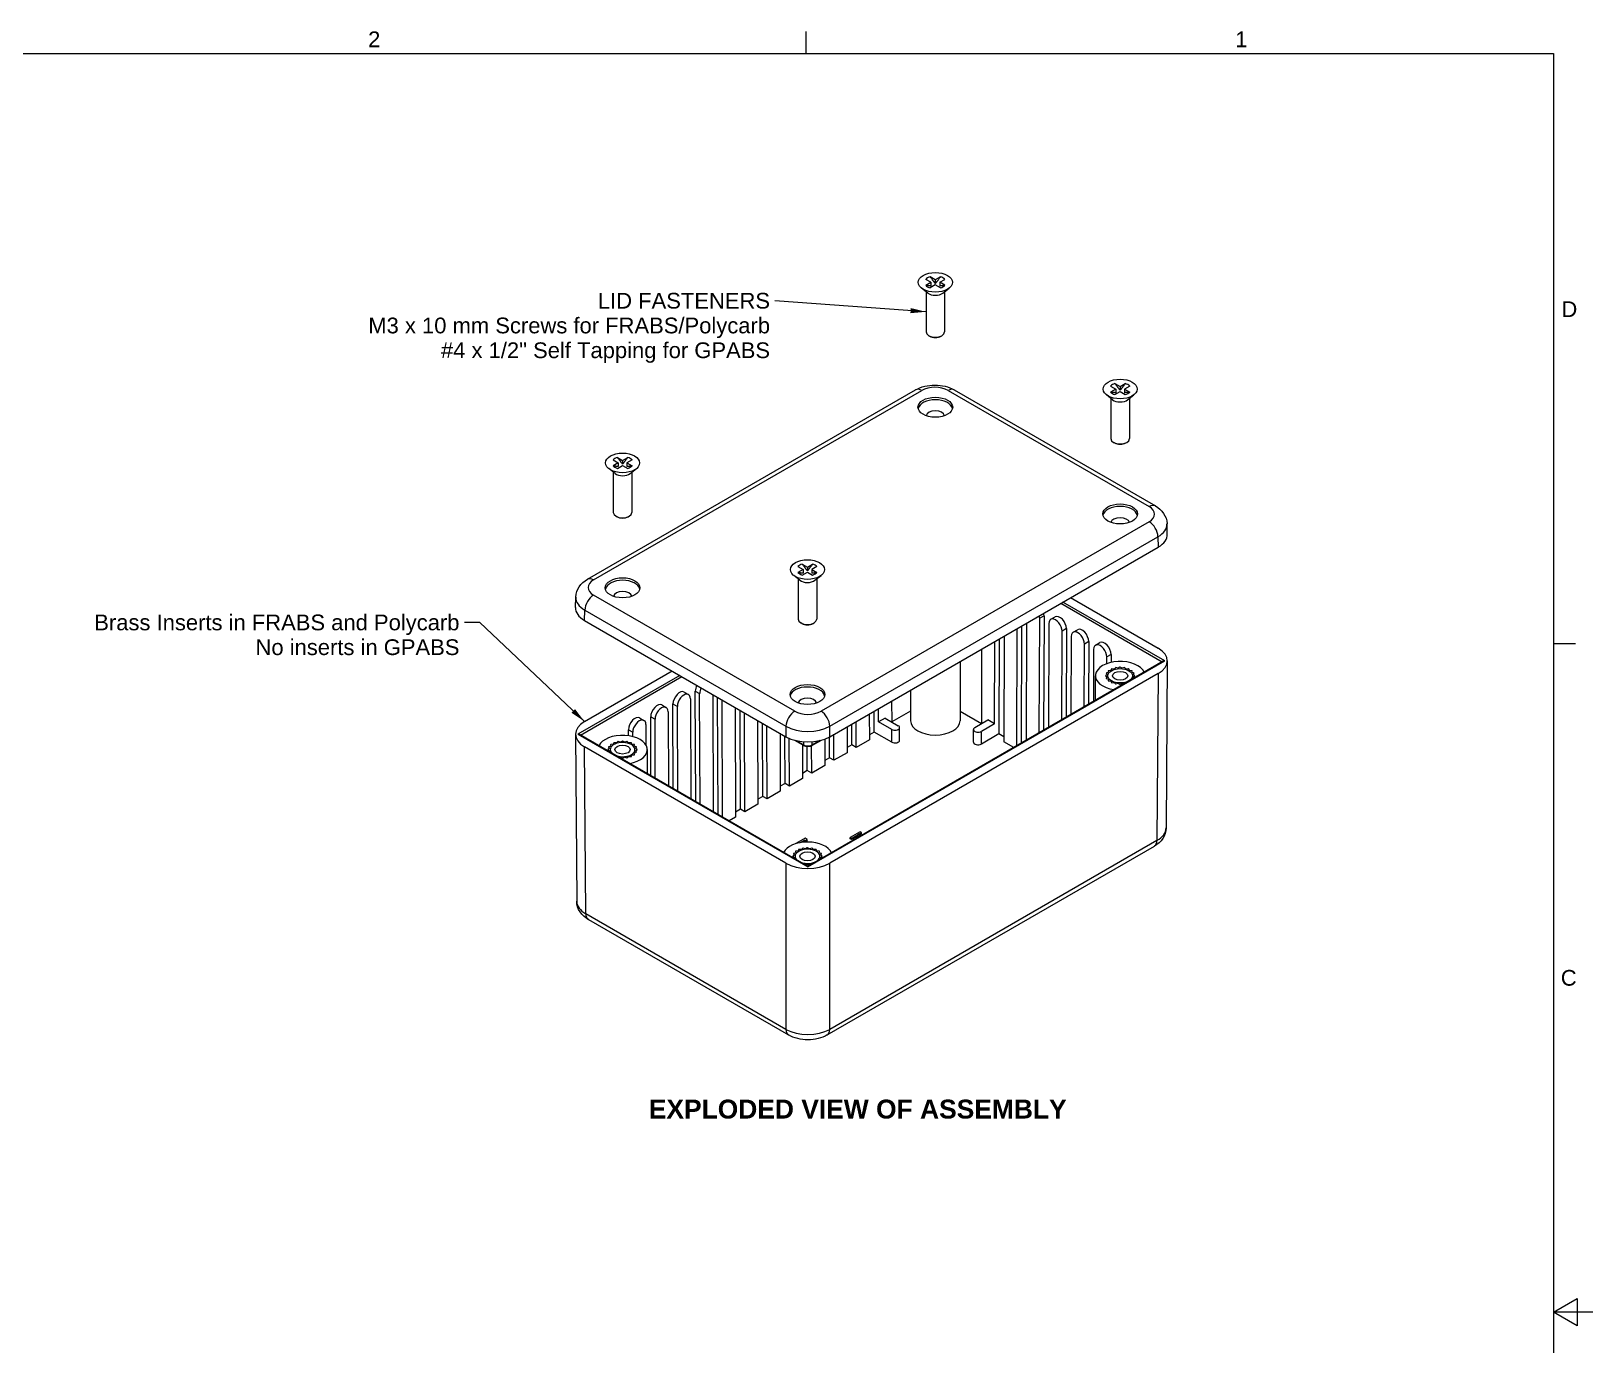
# Model space of a CAD drawing. Header units: millimetres. Extents: x 13 to 546, y 6 to 425.
# Drawn here: x 294 to 546.1, y 210.6 to 422.7 of the extents above; entities that cross this region are included whole.
import ezdxf

# ---------------------------------------------------------------- set-up
doc = ezdxf.new("R2010")
doc.units = ezdxf.units.MM
for name, color, linetype, lineweight in [('Sketch Geometry (ANSI)', 7, 'Continuous', 9), ('Symbol (ANSI)', 7, 'Continuous', 9), ('Visible (ANSI)', 7, 'Continuous', 18), ('Visible Narrow (ANSI)', 7, 'Continuous', 9)]:
    doc.layers.add(name, color=color, linetype=linetype, lineweight=lineweight)
doc.styles.add('Label Text (ANSI)', font='ARIALBD.TTF')
doc.styles.add('Note Text (ANSI)', font='ARIAL.TTF')
doc.dimstyles.new('Default - mm (ANSI)$7', dxfattribs={"dimtxt": 2.54, "dimasz": 2.5, "dimexe": 3.175, "dimexo": 1.6002, "dimgap": 0.8, "dimtad": 0, "dimtih": 1, "dimtoh": 1, "dimrnd": 1e-08, "dimzin": 4, "dimdsep": 46, "dimtxsty": 'Note Text (ANSI)', "dimcen": 0.09, "dimdle": 10, "dimclrd": 256, "dimclre": 256, "dimclrt": 256, "dimadec": 1, "dimazin": 0, "dimtfac": 1.2, "dimtofl": 0, "dimtmove": 0, "dimatfit": 3, "dimfxl": 0, "dimtolj": 1, "dimtzin": 0, "dimlwd": -1, "dimlwe": -1, "dimarcsym": 0})

# ---------------------------------------------------------------- blocks, each defined once
blk = doc.blocks.new('Borders Default Border')
at = {"layer": 'Sketch Geometry (ANSI)'}
for p, q in [((419.1, 419.1), (419.1, 422.66)), ((539.75, 323.85), (543.31, 323.85))]:
    blk.add_line(p, q, dxfattribs=at)
at = {"layer": 'Sketch Geometry (ANSI)', "flags": 128}
for points in [[(19.05, 12.7), (19.05, 419.1), (539.75, 419.1), (539.75, 12.7), (19.05, 12.7)], [(546.1, 215.9), (539.75, 215.9), (543.56, 218.1), (543.56, 213.7), (539.75, 215.9)]]:
    blk.add_lwpolyline(points, dxfattribs=at)
at = {"layer": 'Symbol (ANSI)', "char_height": 2.54, "attachment_point": 7, "style": 'Note Text (ANSI)'}
for s, insert in [('2', (348.37, 420.12)), ('1', (488.37, 420.12)), ('D', (541.04, 376.55)), ('C', (540.94, 268.56))]:
    blk.add_mtext(s, dxfattribs=dict(at, insert=insert))

msp = doc.modelspace()

# ---------------------------------------------------------------- linework, layer by layer
at = {"layer": 'Visible (ANSI)'}
for p, q in [((438.741, 380.42), (437.731, 381.22)), ((439.246, 382.155), (438.413, 382.636)), ((438.413, 381.675), (439.246, 382.155)), ((439.953, 382.563), (439.12, 383.044)), ((439.953, 381.747), (439.12, 381.266)), ((439.246, 382.155), (439.246, 381.559)), ((440.785, 383.044), (439.953, 382.563)), ((439.953, 382.563), (439.953, 381.967)), ((440.785, 381.266), (439.953, 381.747)), ((440.66, 382.155), (441.492, 382.636)), ((441.492, 381.675), (440.66, 382.155)), ((440.66, 382.155), (440.66, 381.559)), ((441.165, 380.42), (442.175, 381.22)), ((438.453, 380.648), (438.453, 374.153)), ((441.453, 380.648), (441.453, 374.153)), ((439.033, 373.459), (438.892, 373.541)), ((440.872, 373.459), (441.013, 373.541)), ((468.96, 365.816), (469.793, 365.335)), ((469.793, 365.335), (470.625, 365.816)), ((383.777, 334.203), (436.761, 364.793)), ((443.003, 364.793), (475.481, 346.042)), ((468.581, 363.192), (467.571, 363.991)), ((468.253, 365.408), (469.086, 364.927)), ((469.086, 364.927), (468.253, 364.447)), ((468.293, 363.42), (468.293, 356.925)), ((468.96, 364.038), (469.793, 364.519)), ((469.086, 364.927), (469.086, 364.331)), ((469.793, 365.335), (469.793, 364.739)), ((469.793, 364.519), (470.625, 364.038)), ((471.332, 365.408), (470.5, 364.927)), ((470.5, 364.927), (471.332, 364.447)), ((470.5, 364.927), (470.5, 364.331)), ((471.005, 363.192), (472.014, 363.991)), ((471.293, 363.42), (471.293, 356.925)), ((468.873, 356.231), (468.732, 356.313)), ((470.712, 356.231), (470.853, 356.313)), ((387.926, 353.487), (388.758, 353.006)), ((388.758, 353.006), (387.926, 352.526)), ((388.633, 353.895), (389.465, 353.414)), ((388.758, 353.006), (388.758, 352.41)), ((389.465, 353.414), (390.298, 353.895)), ((389.465, 353.414), (389.465, 352.818)), ((391.005, 353.487), (390.172, 353.006)), ((390.172, 353.006), (391.005, 352.526)), ((390.172, 353.006), (390.172, 352.41)), ((388.253, 351.271), (387.243, 352.071)), ((387.965, 351.499), (387.965, 345.005)), ((388.633, 352.117), (389.465, 352.598)), ((389.465, 352.598), (390.298, 352.117)), ((390.677, 351.271), (391.687, 352.071)), ((390.965, 351.499), (390.965, 345.005)), ((388.546, 344.311), (388.405, 344.392)), ((390.385, 344.311), (390.526, 344.392)), ((477.409, 341.503), (477.358, 343.176)), ((422.911, 308.793), (475.945, 339.412)), ((417.766, 336.259), (418.598, 335.778)), ((418.598, 335.778), (417.766, 335.298)), ((418.473, 336.667), (419.305, 336.186)), ((418.473, 334.889), (419.305, 335.37)), ((418.598, 335.778), (418.598, 335.182)), ((419.305, 336.186), (420.137, 336.667)), ((419.305, 336.186), (419.305, 335.59)), ((419.305, 335.37), (420.137, 334.889)), ((420.845, 336.259), (420.012, 335.778)), ((420.012, 335.778), (420.845, 335.298)), ((420.012, 335.778), (420.012, 335.182)), ((418.093, 334.043), (417.083, 334.843)), ((417.805, 334.271), (417.805, 327.776)), ((420.517, 334.043), (421.527, 334.843)), ((420.805, 334.271), (420.805, 327.776)), ((381.849, 329.664), (381.9, 331.337)), ((461.802, 331.247), (475.944, 323.082)), ((456.733, 309.422), (456.803, 327.915)), ((457.51, 328.319), (457.44, 309.83)), ((458.604, 327.747), (459.311, 328.152)), ((383.313, 327.573), (415.841, 308.793)), ((418.386, 327.082), (418.245, 327.164)), ((420.224, 327.082), (420.366, 327.164)), ((453.111, 307.331), (453.183, 326.27)), ((453.89, 326.678), (453.818, 307.739)), ((454.674, 327.131), (454.603, 308.192)), ((458.288, 327.057), (458.225, 310.283)), ((460.355, 311.513), (460.409, 325.833)), ((461.116, 326.237), (461.062, 311.921)), ((462.21, 325.665), (462.917, 326.07)), ((447.43, 322.949), (447.385, 310.879)), ((449.511, 310.882), (449.561, 324.179)), ((450.268, 324.587), (450.21, 309.244)), ((451.052, 325.04), (450.988, 307.979)), ((461.894, 324.975), (461.847, 312.374)), ((463.977, 313.604), (464.015, 323.751)), ((464.723, 324.155), (464.684, 314.012)), ((465.5, 322.893), (465.469, 314.465)), ((465.816, 323.583), (466.523, 323.987)), ((476.754, 320.981), (419.376, 287.854)), ((443.953, 320.941), (443.953, 311.365)), ((467.618, 320.57), (467.622, 321.669)), ((468.329, 322.073), (468.324, 320.78)), ((477.409, 321.028), (477.205, 294.073)), ((383.313, 311.242), (397.456, 319.407)), ((475.944, 318.999), (422.911, 288.38)), ((465.793, 314.652), (465.793, 318.632)), ((467.698, 318.823), (467.418, 318.648)), ((467.418, 318.615), (467.698, 318.44)), ((467.525, 319.04), (467.698, 318.823)), ((467.698, 318.44), (467.525, 318.224)), ((467.903, 319.188), (467.543, 319.071)), ((467.543, 318.192), (467.903, 318.076)), ((467.855, 319.424), (467.903, 319.188)), ((467.903, 318.076), (467.855, 317.839)), ((468.293, 319.498), (467.888, 319.451)), ((467.888, 317.813), (468.293, 317.766)), ((468.374, 319.731), (468.293, 319.498)), ((468.293, 317.766), (468.374, 317.532)), ((468.83, 319.723), (468.42, 319.751)), ((469.032, 319.931), (468.83, 319.723)), ((469.461, 319.841), (469.086, 319.941)), ((469.764, 320.003), (469.461, 319.841)), ((470.124, 319.841), (469.821, 320.003)), ((470.5, 319.941), (470.124, 319.841)), ((470.755, 319.723), (470.553, 319.931)), ((471.166, 319.751), (470.755, 319.723)), ((471.292, 319.498), (471.211, 319.731)), ((471.697, 319.451), (471.292, 319.498)), ((471.682, 319.188), (471.73, 319.424)), ((472.042, 319.071), (471.682, 319.188)), ((471.682, 318.076), (471.773, 318.105)), ((471.687, 318.055), (471.682, 318.076)), ((471.887, 318.823), (472.06, 319.04)), ((472.167, 318.648), (471.887, 318.823)), ((471.887, 318.44), (472.167, 318.615)), ((472.034, 318.256), (471.887, 318.44)), ((399.404, 315.999), (400.111, 315.594)), ((401.265, 298.31), (401.198, 316.163)), ((401.973, 297.901), (401.905, 315.758)), ((404.032, 315.611), (404.103, 296.671)), ((404.881, 296.222), (404.81, 315.162)), ((435.953, 316.322), (435.953, 311.365)), ((468.42, 317.513), (468.83, 317.541)), ((468.83, 317.541), (469.032, 317.333)), ((469.086, 317.323), (469.461, 317.422)), ((469.461, 317.422), (469.764, 317.261)), ((469.821, 317.261), (470.124, 317.422)), ((470.124, 317.422), (470.444, 317.338)), ((470.704, 317.488), (470.755, 317.541)), ((470.755, 317.541), (470.791, 317.538)), ((395.804, 313.92), (396.511, 313.516)), ((396.827, 312.826), (396.872, 300.846)), ((397.65, 300.397), (397.598, 314.085)), ((398.357, 299.989), (398.305, 313.68)), ((400.427, 314.905), (400.488, 298.759)), ((405.588, 295.814), (405.517, 314.753)), ((407.647, 313.523), (407.714, 295.819)), ((408.485, 297.08), (408.425, 313.074)), ((409.193, 296.672), (409.132, 312.666)), ((430.084, 309.551), (430.072, 312.927)), ((430.784, 311.188), (430.776, 313.333)), ((432.897, 314.558), (432.91, 311.185)), ((435.953, 312.939), (432.913, 311.184)), ((447.382, 310.877), (443.953, 312.857)), ((392.204, 311.842), (392.912, 311.437)), ((393.227, 310.748), (393.239, 307.476)), ((394.034, 302.484), (393.999, 312.006)), ((394.742, 302.076), (394.706, 311.602)), ((411.263, 311.436), (411.314, 297.897)), ((412.085, 299.159), (412.041, 310.987)), ((412.792, 298.751), (412.748, 310.578)), ((425.697, 310.401), (425.713, 306.21)), ((426.484, 307.472), (426.472, 310.848)), ((427.192, 307.064), (427.176, 311.255)), ((429.297, 312.48), (429.313, 308.289)), ((431.844, 311.8), (430.784, 311.188)), ((432.913, 309.959), (430.784, 311.188)), ((431.844, 311.8), (433.973, 310.571)), ((434.193, 308.224), (434.193, 310.265)), ((446.321, 310.265), (448.45, 311.494)), ((449.511, 310.882), (447.382, 309.653)), ((449.511, 310.882), (448.45, 311.494)), ((381.849, 309.189), (382.053, 282.234)), ((419.376, 287.854), (382.504, 309.141)), ((388.047, 307.81), (387.966, 307.577)), ((388.502, 307.802), (388.092, 307.83)), ((388.705, 308.01), (388.502, 307.802)), ((389.133, 307.92), (388.758, 308.02)), ((389.437, 308.082), (389.133, 307.92)), ((389.797, 307.92), (389.494, 308.082)), ((390.172, 308.02), (389.797, 307.92)), ((390.428, 307.802), (390.226, 308.01)), ((390.402, 308.956), (390.399, 309.928)), ((390.838, 307.83), (390.428, 307.802)), ((390.965, 307.577), (390.884, 307.81)), ((391.108, 308.816), (391.106, 309.523)), ((414.878, 309.348), (414.914, 299.975)), ((415.685, 301.237), (415.656, 308.899)), ((416.392, 300.829), (416.363, 308.53)), ((417.197, 308.236), (418.721, 307.356)), ((420.031, 307.356), (421.554, 308.236)), ((422.097, 308.412), (422.113, 304.132)), ((422.885, 305.394), (422.872, 308.77)), ((423.592, 304.986), (423.576, 309.177)), ((429.313, 308.289), (427.192, 307.064)), ((430.084, 309.551), (429.31, 309.103)), ((432.913, 307.918), (430.084, 309.551)), ((446.101, 307.918), (446.101, 309.959)), ((450.21, 309.244), (447.382, 307.611)), ((450.991, 308.794), (450.21, 309.244)), ((452.611, 307.042), (450.988, 307.979)), ((415.84, 288.38), (383.313, 307.16)), ((387.37, 306.902), (387.091, 306.727)), ((387.091, 306.695), (387.37, 306.519)), ((387.198, 307.119), (387.37, 306.902)), ((387.576, 307.267), (387.216, 307.15)), ((387.37, 306.519), (387.268, 306.391)), ((387.527, 307.504), (387.576, 307.267)), ((387.966, 307.577), (387.561, 307.53)), ((388.911, 305.442), (389.133, 305.501)), ((389.133, 305.501), (389.437, 305.34)), ((389.494, 305.34), (389.797, 305.501)), ((389.797, 305.501), (390.172, 305.402)), ((390.226, 305.412), (390.428, 305.62)), ((390.428, 305.62), (390.838, 305.592)), ((390.884, 305.611), (390.965, 305.845)), ((391.37, 307.53), (390.965, 307.577)), ((390.965, 305.845), (391.37, 305.892)), ((391.355, 307.267), (391.403, 307.504)), ((391.715, 307.15), (391.355, 307.267)), ((391.355, 306.155), (391.715, 306.272)), ((391.403, 305.918), (391.355, 306.155)), ((391.56, 306.902), (391.733, 307.119)), ((391.84, 306.727), (391.56, 306.902)), ((391.56, 306.519), (391.84, 306.695)), ((391.733, 306.303), (391.56, 306.519)), ((393.465, 302.813), (393.465, 306.711)), ((418.493, 307.488), (418.513, 302.054)), ((419.285, 303.316), (419.27, 307.2)), ((419.992, 302.907), (419.975, 307.326)), ((422.885, 305.394), (422.11, 304.947)), ((423.592, 304.986), (422.885, 305.394)), ((425.713, 306.21), (423.592, 304.986)), ((426.484, 307.472), (425.71, 307.025)), ((427.192, 307.064), (426.484, 307.472)), ((419.285, 303.316), (418.51, 302.868)), ((419.992, 302.907), (419.285, 303.316)), ((422.113, 304.132), (419.992, 302.907)), ((415.685, 301.237), (414.911, 300.79)), ((416.392, 300.829), (415.685, 301.237)), ((418.513, 302.054), (416.392, 300.829)), ((411.314, 297.897), (409.193, 296.672)), ((412.085, 299.159), (411.311, 298.712)), ((412.792, 298.751), (412.085, 299.159)), ((414.914, 299.975), (412.792, 298.751)), ((407.714, 295.819), (406.647, 295.203)), ((408.485, 297.08), (407.711, 296.633)), ((409.193, 296.672), (408.485, 297.08)), ((427.836, 293.444), (426.209, 292.505)), ((426.209, 292.505), (426.425, 292.38)), ((426.209, 292.301), (426.209, 292.505)), ((426.425, 292.38), (427.221, 292.84)), ((427.221, 292.636), (426.425, 292.176)), ((427.221, 292.84), (427.617, 292.611)), ((427.221, 292.636), (427.221, 292.84)), ((427.44, 292.509), (427.221, 292.636)), ((427.414, 292.951), (428.052, 293.319)), ((427.809, 292.723), (427.414, 292.951)), ((428.052, 293.115), (427.591, 292.849)), ((428.052, 293.319), (427.836, 293.444)), ((428.052, 293.115), (428.052, 293.319)), ((417.415, 290.039), (417.055, 289.922)), ((417.367, 290.275), (417.415, 290.039)), ((417.805, 290.349), (417.401, 290.302)), ((418.946, 292.392), (417.451, 291.529)), ((417.886, 290.582), (417.805, 290.349)), ((418.342, 290.574), (417.932, 290.602)), ((418.135, 291.691), (418.922, 292.146)), ((418.544, 290.782), (418.342, 290.574)), ((418.973, 290.692), (418.598, 290.792)), ((418.698, 291.812), (418.601, 291.756)), ((418.922, 292.146), (418.665, 291.762)), ((419.241, 292.222), (418.946, 292.392)), ((418.952, 291.783), (419.241, 292.222)), ((419.277, 290.854), (418.973, 290.692)), ((419.241, 292.018), (419.09, 291.789)), ((419.241, 292.018), (419.241, 292.222)), ((419.637, 290.692), (419.333, 290.854)), ((420.012, 290.792), (419.637, 290.692)), ((420.04, 291.761), (420.017, 291.755)), ((420.057, 291.751), (420.04, 291.761)), ((420.268, 290.574), (420.066, 290.782)), ((420.678, 290.602), (420.268, 290.574)), ((420.805, 290.349), (420.724, 290.582)), ((421.21, 290.302), (420.805, 290.349)), ((421.195, 290.039), (421.243, 290.275)), ((421.555, 289.922), (421.195, 290.039)), ((422.497, 260.638), (475.327, 291.139)), ((426.425, 292.176), (426.209, 292.301)), ((426.425, 292.176), (426.425, 292.38)), ((417.21, 289.674), (416.93, 289.499)), ((416.93, 289.466), (417.21, 289.291)), ((417.038, 289.891), (417.21, 289.674)), ((417.21, 289.291), (417.108, 289.163)), ((418.751, 288.214), (418.973, 288.273)), ((418.973, 288.273), (419.277, 288.112)), ((419.333, 288.112), (419.637, 288.273)), ((419.376, 287.854), (419.376, 287.769)), ((419.637, 288.273), (419.956, 288.189)), ((420.217, 288.339), (420.268, 288.392)), ((420.268, 288.392), (420.304, 288.389)), ((421.195, 288.927), (421.286, 288.956)), ((421.199, 288.906), (421.195, 288.927)), ((421.4, 289.674), (421.572, 289.891)), ((421.68, 289.499), (421.4, 289.674)), ((421.4, 289.291), (421.68, 289.466)), ((421.547, 289.107), (421.4, 289.291)), ((383.931, 279.3), (416.255, 260.638))]:
    msp.add_line(p, q, dxfattribs=at)
at = {"layer": 'Visible (ANSI)', "flags": 128}
for points in [[(439.246, 381.559), (439.229, 381.559), (439.211, 381.559), (439.193, 381.56), (439.173, 381.56), (439.153, 381.561), (439.132, 381.563), (439.11, 381.564), (439.087, 381.566), (439.063, 381.568), (439.037, 381.571), (439.01, 381.574), (438.982, 381.578), (438.951, 381.581), (438.919, 381.586), (438.884, 381.591), (438.847, 381.596), (438.807, 381.603), (438.764, 381.61), (438.718, 381.618), (438.667, 381.627), (438.612, 381.637), (438.552, 381.648), (438.486, 381.66), (438.413, 381.675)], [(439.953, 381.967), (439.936, 381.987), (439.918, 382.007), (439.9, 382.029), (439.881, 382.052), (439.861, 382.076), (439.84, 382.102), (439.818, 382.129), (439.794, 382.157), (439.77, 382.187), (439.745, 382.22), (439.717, 382.254), (439.689, 382.291), (439.658, 382.33), (439.626, 382.372), (439.591, 382.417), (439.554, 382.465), (439.514, 382.518), (439.471, 382.574), (439.425, 382.636), (439.374, 382.703), (439.319, 382.776), (439.259, 382.857), (439.193, 382.945), (439.12, 383.044)], [(440.785, 383.044), (440.712, 382.945), (440.646, 382.857), (440.586, 382.776), (440.531, 382.703), (440.481, 382.636), (440.434, 382.574), (440.391, 382.518), (440.351, 382.465), (440.314, 382.417), (440.28, 382.372), (440.247, 382.33), (440.217, 382.291), (440.188, 382.254), (440.161, 382.22), (440.135, 382.187), (440.111, 382.157), (440.088, 382.129), (440.066, 382.102), (440.045, 382.076), (440.025, 382.052), (440.006, 382.029), (439.987, 382.007), (439.97, 381.987), (439.953, 381.967)], [(441.492, 381.675), (441.419, 381.66), (441.353, 381.648), (441.293, 381.637), (441.238, 381.627), (441.188, 381.618), (441.141, 381.61), (441.098, 381.603), (441.059, 381.596), (441.021, 381.591), (440.987, 381.586), (440.954, 381.581), (440.924, 381.578), (440.895, 381.574), (440.868, 381.571), (440.842, 381.568), (440.818, 381.566), (440.795, 381.564), (440.773, 381.563), (440.752, 381.561), (440.732, 381.56), (440.713, 381.56), (440.694, 381.559), (440.677, 381.559), (440.66, 381.559)], [(469.793, 364.739), (469.776, 364.759), (469.758, 364.779), (469.74, 364.801), (469.72, 364.824), (469.7, 364.848), (469.679, 364.874), (469.657, 364.901), (469.634, 364.929), (469.61, 364.959), (469.584, 364.992), (469.557, 365.026), (469.529, 365.063), (469.498, 365.102), (469.466, 365.144), (469.431, 365.189), (469.394, 365.237), (469.354, 365.289), (469.311, 365.346), (469.265, 365.408), (469.214, 365.475), (469.159, 365.548), (469.099, 365.628), (469.033, 365.717), (468.96, 365.816)], [(470.625, 365.816), (470.552, 365.717), (470.486, 365.628), (470.426, 365.548), (470.371, 365.475), (470.321, 365.408), (470.274, 365.346), (470.231, 365.289), (470.191, 365.237), (470.154, 365.189), (470.12, 365.144), (470.087, 365.102), (470.057, 365.063), (470.028, 365.026), (470.001, 364.992), (469.975, 364.959), (469.951, 364.929), (469.928, 364.901), (469.906, 364.874), (469.885, 364.848), (469.865, 364.824), (469.846, 364.801), (469.827, 364.779), (469.81, 364.759), (469.793, 364.739)], [(436.761, 364.793), (437.105, 364.974), (437.468, 365.132), (437.846, 365.265), (438.236, 365.374), (438.637, 365.459), (439.048, 365.52), (439.464, 365.556), (439.883, 365.569), (440.3, 365.556), (440.716, 365.52), (441.127, 365.459), (441.528, 365.374), (441.918, 365.265), (442.296, 365.132), (442.659, 364.974), (443.003, 364.793)], [(469.086, 364.331), (469.069, 364.331), (469.051, 364.331), (469.032, 364.332), (469.013, 364.332), (468.993, 364.333), (468.972, 364.335), (468.95, 364.336), (468.927, 364.338), (468.903, 364.34), (468.877, 364.343), (468.85, 364.346), (468.821, 364.349), (468.791, 364.353), (468.759, 364.358), (468.724, 364.363), (468.687, 364.368), (468.647, 364.375), (468.604, 364.382), (468.558, 364.39), (468.507, 364.399), (468.452, 364.408), (468.392, 364.42), (468.326, 364.432), (468.253, 364.447)], [(471.332, 364.447), (471.259, 364.432), (471.193, 364.42), (471.133, 364.408), (471.078, 364.399), (471.028, 364.39), (470.981, 364.382), (470.938, 364.375), (470.898, 364.368), (470.861, 364.363), (470.827, 364.358), (470.794, 364.353), (470.764, 364.349), (470.735, 364.346), (470.708, 364.343), (470.682, 364.34), (470.658, 364.338), (470.635, 364.336), (470.613, 364.335), (470.592, 364.333), (470.572, 364.332), (470.553, 364.332), (470.534, 364.331), (470.517, 364.331), (470.5, 364.331)], [(389.465, 352.818), (389.448, 352.838), (389.431, 352.858), (389.412, 352.88), (389.393, 352.903), (389.373, 352.927), (389.352, 352.953), (389.33, 352.98), (389.307, 353.008), (389.283, 353.039), (389.257, 353.071), (389.23, 353.105), (389.201, 353.142), (389.171, 353.181), (389.138, 353.223), (389.104, 353.268), (389.067, 353.316), (389.027, 353.369), (388.984, 353.425), (388.937, 353.487), (388.887, 353.554), (388.832, 353.627), (388.772, 353.708), (388.706, 353.796), (388.633, 353.895)], [(390.298, 353.895), (390.225, 353.796), (390.159, 353.708), (390.099, 353.627), (390.044, 353.554), (389.993, 353.487), (389.947, 353.425), (389.904, 353.369), (389.864, 353.316), (389.827, 353.268), (389.792, 353.223), (389.76, 353.181), (389.729, 353.142), (389.701, 353.105), (389.673, 353.071), (389.648, 353.039), (389.624, 353.008), (389.6, 352.98), (389.578, 352.953), (389.557, 352.927), (389.537, 352.903), (389.518, 352.88), (389.5, 352.858), (389.482, 352.838), (389.465, 352.818)], [(388.758, 352.41), (388.741, 352.41), (388.724, 352.41), (388.705, 352.411), (388.686, 352.411), (388.666, 352.412), (388.645, 352.414), (388.623, 352.415), (388.6, 352.417), (388.576, 352.42), (388.55, 352.422), (388.523, 352.425), (388.494, 352.429), (388.464, 352.433), (388.431, 352.437), (388.397, 352.442), (388.359, 352.448), (388.32, 352.454), (388.277, 352.461), (388.23, 352.469), (388.18, 352.478), (388.125, 352.488), (388.065, 352.499), (387.999, 352.511), (387.926, 352.526)], [(391.005, 352.526), (390.932, 352.511), (390.866, 352.499), (390.806, 352.488), (390.751, 352.478), (390.7, 352.469), (390.654, 352.461), (390.611, 352.454), (390.571, 352.448), (390.534, 352.442), (390.499, 352.437), (390.467, 352.433), (390.436, 352.429), (390.408, 352.425), (390.381, 352.422), (390.355, 352.42), (390.331, 352.417), (390.308, 352.415), (390.286, 352.414), (390.265, 352.412), (390.245, 352.411), (390.225, 352.411), (390.207, 352.41), (390.189, 352.41), (390.172, 352.41)], [(475.481, 346.042), (475.862, 345.796), (476.214, 345.515), (476.529, 345.199), (476.802, 344.848), (477.028, 344.463), (477.2, 344.051), (477.312, 343.62), (477.358, 343.176)], [(419.305, 335.59), (419.288, 335.61), (419.271, 335.63), (419.252, 335.652), (419.233, 335.675), (419.213, 335.699), (419.192, 335.725), (419.17, 335.752), (419.147, 335.78), (419.123, 335.81), (419.097, 335.843), (419.07, 335.877), (419.041, 335.914), (419.011, 335.953), (418.978, 335.995), (418.944, 336.04), (418.906, 336.088), (418.867, 336.141), (418.824, 336.197), (418.777, 336.259), (418.727, 336.326), (418.672, 336.399), (418.612, 336.48), (418.546, 336.568), (418.473, 336.667)], [(420.137, 336.667), (420.065, 336.568), (419.998, 336.48), (419.938, 336.399), (419.884, 336.326), (419.833, 336.259), (419.787, 336.197), (419.744, 336.141), (419.704, 336.088), (419.667, 336.04), (419.632, 335.995), (419.6, 335.953), (419.569, 335.914), (419.54, 335.877), (419.513, 335.843), (419.488, 335.81), (419.463, 335.78), (419.44, 335.752), (419.418, 335.725), (419.397, 335.699), (419.377, 335.675), (419.358, 335.652), (419.34, 335.63), (419.322, 335.61), (419.305, 335.59)], [(381.9, 331.337), (381.947, 331.782), (382.058, 332.216), (382.23, 332.626), (382.457, 333.01), (382.73, 333.361), (383.045, 333.677), (383.396, 333.958), (383.777, 334.203)], [(418.598, 335.182), (418.581, 335.182), (418.563, 335.182), (418.545, 335.183), (418.526, 335.183), (418.506, 335.184), (418.485, 335.186), (418.463, 335.187), (418.44, 335.189), (418.416, 335.191), (418.39, 335.194), (418.363, 335.197), (418.334, 335.201), (418.304, 335.204), (418.271, 335.209), (418.236, 335.214), (418.199, 335.219), (418.159, 335.226), (418.116, 335.233), (418.07, 335.241), (418.02, 335.25), (417.965, 335.26), (417.905, 335.271), (417.839, 335.283), (417.766, 335.298)], [(420.845, 335.298), (420.772, 335.283), (420.706, 335.271), (420.646, 335.26), (420.591, 335.25), (420.54, 335.241), (420.494, 335.233), (420.451, 335.226), (420.411, 335.219), (420.374, 335.214), (420.339, 335.209), (420.307, 335.204), (420.276, 335.201), (420.248, 335.197), (420.22, 335.194), (420.195, 335.191), (420.171, 335.189), (420.147, 335.187), (420.125, 335.186), (420.104, 335.184), (420.084, 335.183), (420.065, 335.183), (420.047, 335.182), (420.029, 335.182), (420.012, 335.182)], [(420.031, 307.356), (419.885, 307.287), (419.725, 307.237), (419.553, 307.206), (419.376, 307.196), (419.198, 307.206), (419.027, 307.237), (418.866, 307.287), (418.721, 307.356)], [(477.205, 294.073), (477.167, 293.619), (477.061, 293.175), (476.892, 292.754), (476.666, 292.36), (476.39, 292.001), (476.071, 291.677), (475.714, 291.389), (475.327, 291.139)], [(383.931, 279.3), (383.543, 279.551), (383.186, 279.839), (382.866, 280.163), (382.591, 280.522), (382.365, 280.917), (382.196, 281.34), (382.091, 281.781), (382.053, 282.234)], [(422.497, 260.638), (422.153, 260.457), (421.79, 260.3), (421.412, 260.166), (421.022, 260.057), (420.621, 259.973), (420.21, 259.912), (419.793, 259.875), (419.375, 259.863), (418.958, 259.875), (418.541, 259.912), (418.131, 259.973), (417.73, 260.058), (417.34, 260.167), (416.962, 260.3), (416.599, 260.457), (416.255, 260.638)]]:
    msp.add_lwpolyline(points, dxfattribs=at)
at = {"layer": 'Visible (ANSI)'}
for centre, major_axis in [((439.953, 382.155), (-2.75, 0)), ((469.793, 364.927), (2.75, 0)), ((439.953, 361.988), (-2.8, 0)), ((389.465, 353.006), (2.75, 0)), ((469.793, 344.76), (-2.8, 0)), ((419.305, 335.778), (2.75, 0)), ((389.465, 332.839), (-2.8, 0)), ((469.793, 318.632), (1.994, 0)), ((469.793, 318.632), (-1.232, 0)), ((419.305, 315.611), (-2.8, 0)), ((389.465, 306.711), (-1.232, 0)), ((419.305, 289.483), (-1.232, 0))]:
    msp.add_ellipse(centre, major_axis=major_axis, ratio=0.5773503, dxfattribs=at)
for centre, major_axis, ratio, start_param, end_param in [((439.953, 382.155), (1.75, 0), 0.5773503, 2.0664428, 2.6459462), ((439.953, 382.155), (-1.75, 0), 0.5773503, 0.4956465, 1.0751499), ((439.953, 382.155), (1.75, 0), 0.5773503, 0.4956465, 1.0751499), ((439.953, 382.155), (-1.75, 0), 0.5773503, 2.0664428, 2.6459462), ((439.953, 380.93), (-1.5, 0), 0.5773503, 0.6301372, 2.5114554), ((439.953, 374.153), (1.5, 0), 0.5773503, 3.1415927, 6.2831853), ((439.953, 373.99), (1.3, 0), 0.5773503, 3.9269908, 5.4977871), ((469.793, 364.927), (1.75, 0), 0.5773503, 2.0664428, 2.6459462), ((469.793, 364.927), (1.75, 0), 0.5773503, 0.4956465, 1.0751499), ((439.953, 361.579), (2.8, 0), 0.5773503, 0.126607, 3.0149856), ((469.793, 364.927), (-1.75, 0), 0.5773503, 0.4956465, 1.0751499), ((469.793, 363.702), (-1.5, 0), 0.5773503, 0.6301372, 2.5114554), ((469.793, 364.927), (-1.75, 0), 0.5773503, 2.0664428, 2.6459462), ((439.953, 360.518), (1.5, 0), 0.5773503, 0.1168071, 3.0247855), ((469.793, 356.925), (1.5, 0), 0.5773503, 3.1415927, 6.2831853), ((469.793, 356.762), (1.3, 0), 0.5773503, 3.9269908, 5.4977871), ((389.465, 353.006), (1.75, 0), 0.5773503, 2.0664428, 2.6459462), ((389.465, 353.006), (1.75, 0), 0.5773503, 0.4956465, 1.0751499), ((389.465, 353.006), (-1.75, 0), 0.5773503, 0.4956465, 1.0751499), ((389.465, 351.781), (-1.5, 0), 0.5773503, 0.6301372, 2.5114554), ((389.465, 353.006), (-1.75, 0), 0.5773503, 2.0664428, 2.6459462), ((469.793, 344.351), (2.8, 0), 0.5773503, 0.126607, 3.0149856), ((389.465, 345.005), (1.5, 0), 0.5773503, 3.1415927, 6.2831853), ((389.465, 344.841), (1.3, 0), 0.5773503, 3.9269908, 5.4977871), ((469.793, 343.29), (1.5, 0), 0.5773503, 0.1168071, 3.0247855), ((472.408, 341.453), (5.002, 0), 0.5771744, 5.4979394, 6.3006333), ((419.305, 335.778), (1.75, 0), 0.5773503, 2.0664428, 2.6459462), ((419.305, 335.778), (1.75, 0), 0.5773503, 0.4956465, 1.0751499), ((389.465, 332.43), (2.8, 0), 0.5773503, 0.126607, 3.0149856), ((419.305, 335.778), (-1.75, 0), 0.5773503, 0.4956465, 1.0751499), ((419.305, 334.553), (-1.5, 0), 0.5773503, 0.6301372, 2.5114554), ((419.305, 335.778), (-1.75, 0), 0.5773503, 2.0664428, 2.6459462), ((389.465, 331.369), (1.5, 0), 0.5773503, 0.1168071, 3.0247855), ((386.85, 329.614), (-5.002, 0), 0.5771744, 6.2657373, 7.0684312), ((419.305, 327.776), (1.5, 0), 0.5773503, 3.1415927, 6.2831853), ((455.742, 328.527), (-0.745, 1.302), 0.5798639, 3.929182, 4.247918), ((456.449, 328.932), (0.745, -1.302), 0.5798639, 0.7875894, 1.1086271), ((459.349, 326.445), (-0.745, 1.302), 0.5798639, 3.929182, 7.0707747), ((460.056, 326.85), (-0.745, 1.302), 0.5798639, 3.929182, 6.2831853), ((419.305, 327.613), (1.3, 0), 0.5773503, 3.9269908, 5.4977871), ((462.955, 324.363), (-0.745, 1.302), 0.5798639, 3.929182, 7.0707747), ((463.662, 324.768), (-0.745, 1.302), 0.5798639, 3.929182, 6.2831853), ((466.561, 322.281), (-0.745, 1.302), 0.5798639, 3.929182, 7.0707747), ((467.268, 322.686), (-0.745, 1.302), 0.5798639, 3.929182, 6.2831853), ((472.409, 321.04), (5, 0), 0.5773393, 5.4977967, 7.068574), ((469.793, 318.632), (4, 0), 0.5773503, 0.2486609, 4.4637281), ((477.004, 320.836), (-0.354, 0), 0.5773503, 4.712389, 5.4977871), ((469.793, 318.632), (-2.375, 0), 0.5773503, 6.2712667, 6.2951039), ((469.793, 318.632), (-2.375, 0), 0.5773503, 5.9571074, 5.9809447), ((469.793, 318.632), (-2.375, 0), 0.5773503, 0.3022406, 0.3260779), ((469.793, 318.632), (2.375, 0), 0.5773503, 2.5013555, 2.5251927), ((469.793, 318.632), (-2.375, 0), 0.5773503, 0.6163999, 0.6402372), ((469.793, 318.632), (2.375, 0), 0.5773503, 2.1871962, 2.2110335), ((469.793, 318.632), (2.375, 0), 0.5773503, 1.873037, 1.8968742), ((469.793, 318.632), (2.375, 0), 0.5773503, 1.5588777, 1.5827149), ((469.793, 318.632), (2.375, 0), 0.5773503, 1.2447184, 1.2685557), ((469.793, 318.632), (2.375, 0), 0.5773503, 0.9305592, 0.9543964), ((469.793, 318.632), (2.375, 0), 0.5773503, 0.6163999, 0.6402372), ((469.793, 318.632), (2.375, 0), 0.5773503, 0.3022406, 0.3260779), ((469.793, 318.632), (2.375, 0), 0.5773503, 6.2712667, 6.2951039), ((398.659, 314.697), (0.745, 1.302), 0.5798639, 0, 2.3540033), ((399.366, 314.292), (0.745, 1.302), 0.5798639, 5.4955959, 8.6371886), ((402.259, 316.775), (0.745, 1.302), 0.5798639, 1.6501402, 2.3540033), ((402.966, 316.371), (0.745, 1.302), 0.5798639, 1.6522041, 2.3540033), ((419.305, 315.202), (2.8, 0), 0.5773503, 0.126607, 3.0149856), ((469.793, 318.632), (-2.375, 0), 0.5773503, 0.9305592, 0.9543964), ((469.793, 318.632), (-2.375, 0), 0.5773503, 1.2447184, 1.2685557), ((469.793, 318.632), (-2.375, 0), 0.5773503, 1.5588777, 1.5827149), ((395.059, 312.619), (0.745, 1.302), 0.5798639, 0, 2.3540033), ((395.766, 312.214), (0.745, 1.302), 0.5798639, 5.4955959, 8.6371886), ((419.305, 314.141), (1.5, 0), 0.5773503, 0.1168071, 3.0247855), ((386.849, 309.201), (-5, 0), 0.5773393, 5.4977967, 7.068574), ((391.459, 310.54), (0.745, 1.302), 0.5798639, 0, 2.3540033), ((392.166, 310.136), (0.745, 1.302), 0.5798639, 5.4955959, 8.6371886), ((433.443, 310.265), (0.75, 0), 0.5773503, 3.9269908, 7.0685835), ((439.953, 311.365), (4, 0), 0.5773503, 3.1415927, 6.2831853), ((446.851, 309.959), (-0.75, 0), 0.5773503, 5.4977871, 8.6393798), ((382.254, 308.997), (-0.354, 0), 0.5773503, 3.9269908, 4.712389), ((389.465, 306.711), (4, 0), 0.5773503, 4.989897, 9.1472699), ((389.465, 306.711), (-1.994, 0), 0.5773503, 1.0067737, 6.8472079), ((389.465, 306.711), (2.375, 0), 0.5773503, 2.1871962, 2.2110335), ((389.465, 306.711), (2.375, 0), 0.5773503, 1.873037, 1.8968742), ((389.465, 306.711), (2.375, 0), 0.5773503, 1.5588777, 1.5827149), ((389.465, 306.711), (2.375, 0), 0.5773503, 1.2447184, 1.2685557), ((389.465, 306.711), (2.375, 0), 0.5773503, 0.9305592, 0.9543964), ((419.376, 310.835), (5, 0), 0.5775261, 3.9271431, 5.4976349), ((433.443, 308.224), (0.75, 0), 0.5773503, 3.9269908, 6.2831853), ((446.851, 307.918), (-0.75, 0), 0.5773503, 0, 2.3561945), ((389.465, 306.711), (-2.375, 0), 0.5773503, 6.2712667, 6.2951039), ((389.465, 306.711), (-2.375, 0), 0.5773503, 5.9571074, 5.9809447), ((389.465, 306.711), (2.375, 0), 0.5773503, 2.5013555, 2.5251927), ((389.465, 306.711), (-2.375, 0), 0.5773503, 1.5588777, 1.5827149), ((389.465, 306.711), (-2.375, 0), 0.5773503, 1.873037, 1.8968742), ((389.465, 306.711), (-2.375, 0), 0.5773503, 2.1871962, 2.2110335), ((389.465, 306.711), (2.375, 0), 0.5773503, 0.6163999, 0.6402372), ((389.465, 306.711), (-2.375, 0), 0.5773503, 2.5013555, 2.5251927), ((389.465, 306.711), (2.375, 0), 0.5773503, 0.3022406, 0.3260779), ((389.465, 306.711), (2.375, 0), 0.5773503, 5.9571074, 5.9809447), ((389.465, 306.711), (2.375, 0), 0.5773503, 6.2712667, 6.2951039), ((419.305, 289.483), (-4, 0), 0.5773503, 3.3902536, 6.0056773), ((419.305, 289.483), (-1.994, 0), 0.5773503, 1.0067737, 6.8472079), ((419.305, 289.483), (2.375, 0), 0.5773503, 2.5013555, 2.5251927), ((419.305, 289.483), (2.375, 0), 0.5773503, 2.1871962, 2.2110335), ((419.305, 289.483), (2.375, 0), 0.5773503, 1.873037, 1.8968742), ((419.305, 289.483), (2.375, 0), 0.5773503, 1.5588777, 1.5827149), ((419.305, 289.483), (2.375, 0), 0.5773503, 1.2447184, 1.2685557), ((419.305, 289.483), (2.375, 0), 0.5773503, 0.9305592, 0.9543964), ((419.305, 289.483), (2.375, 0), 0.5773503, 0.6163999, 0.6402372), ((419.376, 290.422), (-5, 0), 0.5773613, 0.7854077, 2.356185), ((419.305, 289.483), (-2.375, 0), 0.5773503, 6.2712667, 6.2951039), ((419.305, 289.483), (-2.375, 0), 0.5773503, 5.9571074, 5.9809447), ((419.305, 289.483), (-2.375, 0), 0.5773503, 1.5588777, 1.5827149), ((419.305, 289.483), (2.375, 0), 0.5773503, 0.3022406, 0.3260779), ((419.305, 289.483), (2.375, 0), 0.5773503, 6.2712667, 6.2951039)]:
    msp.add_ellipse(centre, major_axis=major_axis, ratio=ratio, start_param=start_param, end_param=end_param, dxfattribs=at)
at = {"layer": 'Visible Narrow (ANSI)'}
for p, q in [((384.777, 334.104), (437.761, 364.694)), ((442.003, 364.694), (474.481, 345.943)), ((474.481, 343.494), (421.497, 312.904)), ((422.911, 310.483), (475.895, 341.073)), ((475.895, 341.073), (475.945, 339.412)), ((417.255, 312.904), (384.777, 331.655)), ((460.211, 330.328), (476.578, 320.879)), ((477.004, 321.04), (460.564, 330.532)), ((383.313, 327.573), (383.363, 329.234)), ((383.363, 329.234), (415.841, 310.483)), ((457.51, 328.319), (456.803, 327.915)), ((461.116, 326.237), (460.409, 325.833)), ((464.723, 324.155), (464.015, 323.751)), ((419.376, 287.769), (477.004, 321.04)), ((468.329, 322.073), (467.622, 321.669)), ((398.694, 318.692), (382.254, 309.201)), ((382.68, 309.04), (399.047, 318.489)), ((475.944, 318.999), (475.741, 292.048)), ((401.198, 316.163), (401.905, 315.758)), ((397.598, 314.085), (398.305, 313.68)), ((393.999, 312.006), (394.706, 311.602)), ((415.841, 310.483), (415.841, 308.793)), ((422.911, 308.793), (422.911, 310.483)), ((382.254, 309.201), (419.376, 287.769)), ((390.399, 309.928), (391.106, 309.523)), ((418.669, 307.467), (417.453, 308.169)), ((418.669, 307.976), (418.669, 307.467)), ((421.299, 308.169), (420.083, 307.467)), ((420.083, 307.467), (420.083, 307.976)), ((432.913, 307.918), (432.913, 309.959)), ((447.382, 307.611), (447.382, 309.653)), ((383.517, 280.208), (383.313, 307.16)), ((475.741, 292.048), (422.911, 261.547)), ((415.84, 288.38), (415.84, 261.547)), ((422.911, 261.547), (422.911, 288.38)), ((415.84, 261.547), (383.517, 280.208))]:
    msp.add_line(p, q, dxfattribs=at)
for centre, major_axis, ratio, start_param, end_param in [((437.761, 363.061), (-1, 1.732), 0.5773503, 5.4977871, 6.2831853), ((439.882, 363.469), (3, 0), 0.5775261, 0.7855505, 2.3560422), ((442.003, 363.061), (1, 1.732), 0.5773503, 0, 0.7853982), ((474.481, 344.31), (1, 1.732), 0.5773503, 0, 0.7853982), ((472.358, 344.719), (3.001, 0), 0.5771744, 5.4979394, 7.0684312), ((474.481, 341.861), (1, -1.732), 0.5773503, 0.8028515, 2.3561945), ((472.358, 343.086), (5, 0.06), 0.5772588, 5.4909619, 6.2936558), ((386.899, 332.88), (-3.001, 0), 0.5771744, 5.4979394, 7.0684312), ((384.777, 332.471), (-1, 1.732), 0.5773503, 5.4977871, 6.2831853), ((386.899, 331.247), (-5, 0.06), 0.5772588, 6.2727148, 7.0754087), ((384.777, 330.022), (1, 1.732), 0.5773503, 0.7853982, 2.3387412), ((417.255, 311.271), (1, 1.732), 0.5773503, 0.7853982, 2.3387412), ((419.376, 314.129), (-3, 0), 0.5775261, 0.7855505, 2.3560422), ((421.497, 311.271), (-1, 1.732), 0.5773503, 3.9444441, 5.4977871), ((419.376, 312.496), (5, 0), 0.5693258, 3.9271431, 5.4976349), ((418.846, 307.573), (-0.125, -0.217), 0.5773503, 5.5152404, 6.2831853), ((419.376, 307.879), (-1, 0), 0.5824755, 0.7855505, 2.3560422), ((419.906, 307.573), (0.125, -0.217), 0.5773503, 0, 0.7679449), ((472.205, 294.096), (5, -0.015), 0.5773446, 5.4995419, 6.2805673), ((474.327, 292.871), (1, -1.732), 0.5773503, 0, 0.7810348), ((387.053, 282.257), (-5, -0.015), 0.5773446, 0.002618, 0.7836434), ((384.931, 281.032), (-1, -1.732), 0.5773503, 5.5021505, 6.2831853), ((417.255, 262.37), (-1, -1.732), 0.5773503, 5.5021505, 6.2831853), ((419.376, 263.595), (-5, 0), 0.5793678, 0.7854077, 2.356185), ((421.497, 262.37), (1, -1.732), 0.5773503, 0, 0.7810348)]:
    msp.add_ellipse(centre, major_axis=major_axis, ratio=ratio, start_param=start_param, end_param=end_param, dxfattribs=at)

# ---------------------------------------------------------------- block references
msp.add_blockref('Borders Default Border', (0, 0))

# ---------------------------------------------------------------- texts
at = {"layer": 'Symbol (ANSI)', "color": 5, "true_color": 0x0000ff, "char_height": 2.54, "attachment_point": 3, "line_spacing_factor": 0.944221, "style": 'Note Text (ANSI)'}
for s, insert, width in [('{LID FASTENERS\\PM3 x 10 mm Screws for FRABS/Polycarb\\P#4 x 1/2" Self Tapping for GPABS}', (413.267, 380.454), 64.87455), ('{Brass Inserts in FRABS and Polycarb\\PNo inserts in GPABS}', (363.123, 328.514), 58.96595)]:
    msp.add_mtext(s, dxfattribs=dict(at, insert=insert, width=width))
at = {"layer": 'Symbol (ANSI)', "insert": (393.693, 247.104), "char_height": 3.05, "attachment_point": 7, "style": 'Label Text (ANSI)'}
msp.add_mtext('EXPLODED VIEW OF ASSEMBLY', dxfattribs=at)

# ---------------------------------------------------------------- leaders
at = {"layer": 'Symbol (ANSI)', "annotation_type": 0, "has_hookline": 1, "hookline_direction": 1}
for points, text_width in [([(438.453, 377.401), (414.067, 379.184)], 64.463), ([(383.313, 311.242), (366.423, 327.244), (363.923, 327.244)], 58.56)]:
    msp.add_leader(points, dimstyle='Default - mm (ANSI)$7', override={"dimtad": 0}, dxfattribs=dict(at, text_width=text_width))

doc.saveas('drawing.dxf')
